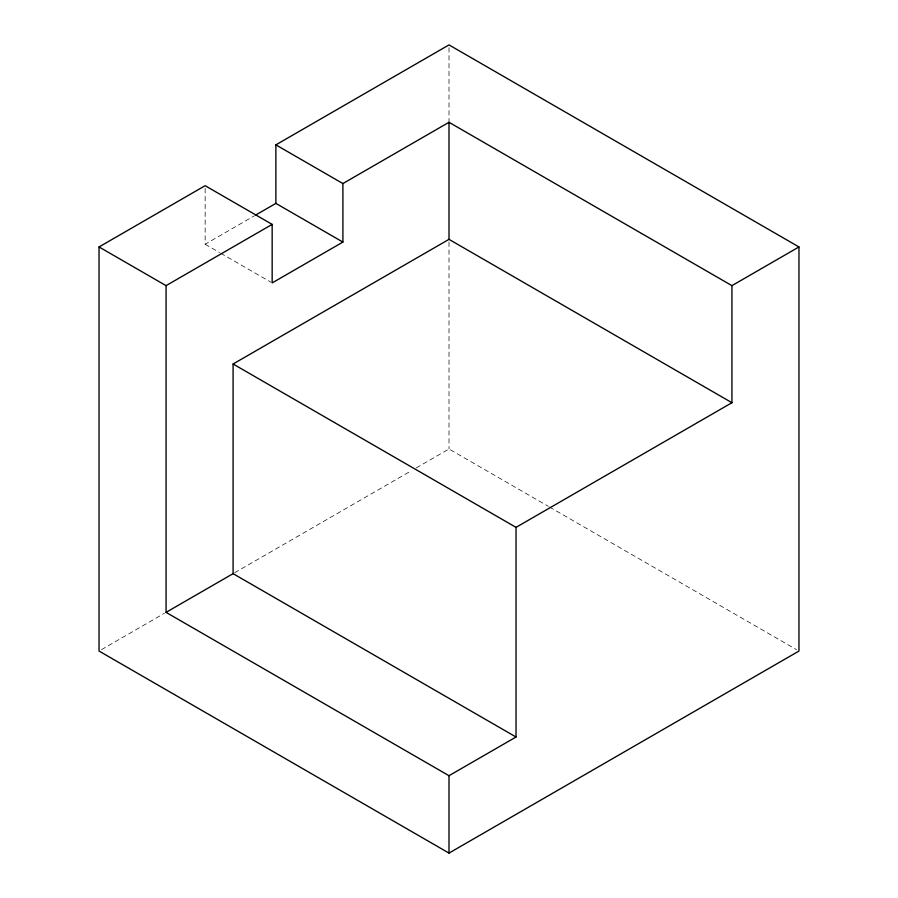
<?xml version="1.0" encoding="UTF-8"?>
<svg xmlns="http://www.w3.org/2000/svg" width="898" height="898" viewBox="0 0 898 898"><rect width="100%" height="100%" fill="white"/><g stroke="black" fill="none" stroke-linecap="round" stroke-linejoin="round"><path stroke-width="0.67" stroke-dasharray="4.49 3.37" d="M205.137 188.479L205.137 244.222L254.291 215.846M101.463 649.658L164.424 613.3M234.659 572.744L411.464 470.675M416.302 467.88L449 449L548.296 506.326M205.137 244.222L219.505 252.518M220.695 253.202L270.971 282.23M549.509 507.033L796.537 649.658M449 47.695L449 121.802M449 242.056L449 449"/><path stroke-width="1.35" d="M99.038 246.95L205.137 185.695L272.161 224.388L272.161 282.915L342.901 242.078L342.901 183.551L449 122.296L731.937 285.643L798.962 246.95L798.962 651.05L449 853.1L99.038 651.05L99.038 246.95L166.063 285.643L272.161 224.388M342.901 242.078L275.877 203.386L275.877 144.859L449 44.9L798.962 246.95M255.492 215.15L275.877 203.386M233.087 364.004L516.024 527.362L516.024 737.011L233.087 573.654L233.087 364.004L449 239.351L731.937 402.708L731.937 285.643M166.063 285.643L166.063 612.357L233.087 573.654M516.024 527.362L731.937 402.708M166.063 612.357L449 775.704L516.024 737.011M275.877 144.859L342.901 183.551M449 122.296L449 239.351M449 775.704L449 853.1"/></g></svg>
